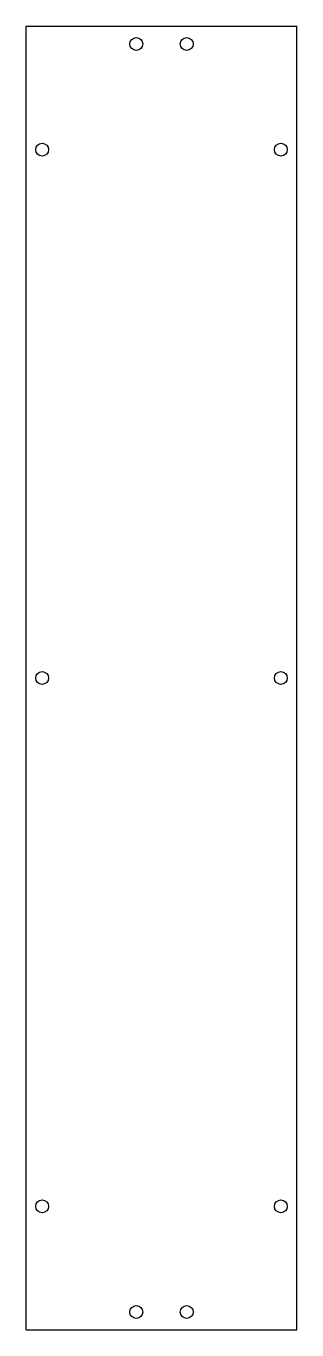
# Model space of a CAD drawing. Header units: millimetres. Extents: x -51 to 51, y -248 to 248.
import ezdxf

# ---------------------------------------------------------------- set-up
doc = ezdxf.new("R2010")
doc.units = ezdxf.units.MM

msp = doc.modelspace()

# ---------------------------------------------------------------- linework, layer by layer
at = {"color": 7, "linetype": 'Continuous', "lineweight": 25}
for p, q in [((-51.48, -248), (-51.48, 248)), ((-51.48, 248), (51.48, 248)), ((51.48, -248), (51.48, 248)), ((-51.48, -248), (51.48, -248))]:
    msp.add_line(p, q, dxfattribs=at)
for centre in [(-9.6, 241.2), (9.6, 241.2), (-45.38, 201), (45.38, 201), (-45.38, 0), (45.38, 0), (-45.38, -201), (45.38, -201), (-9.6, -241.2), (9.6, -241.2)]:
    msp.add_circle(centre, 2.45, dxfattribs=at)

doc.saveas('drawing.dxf')
